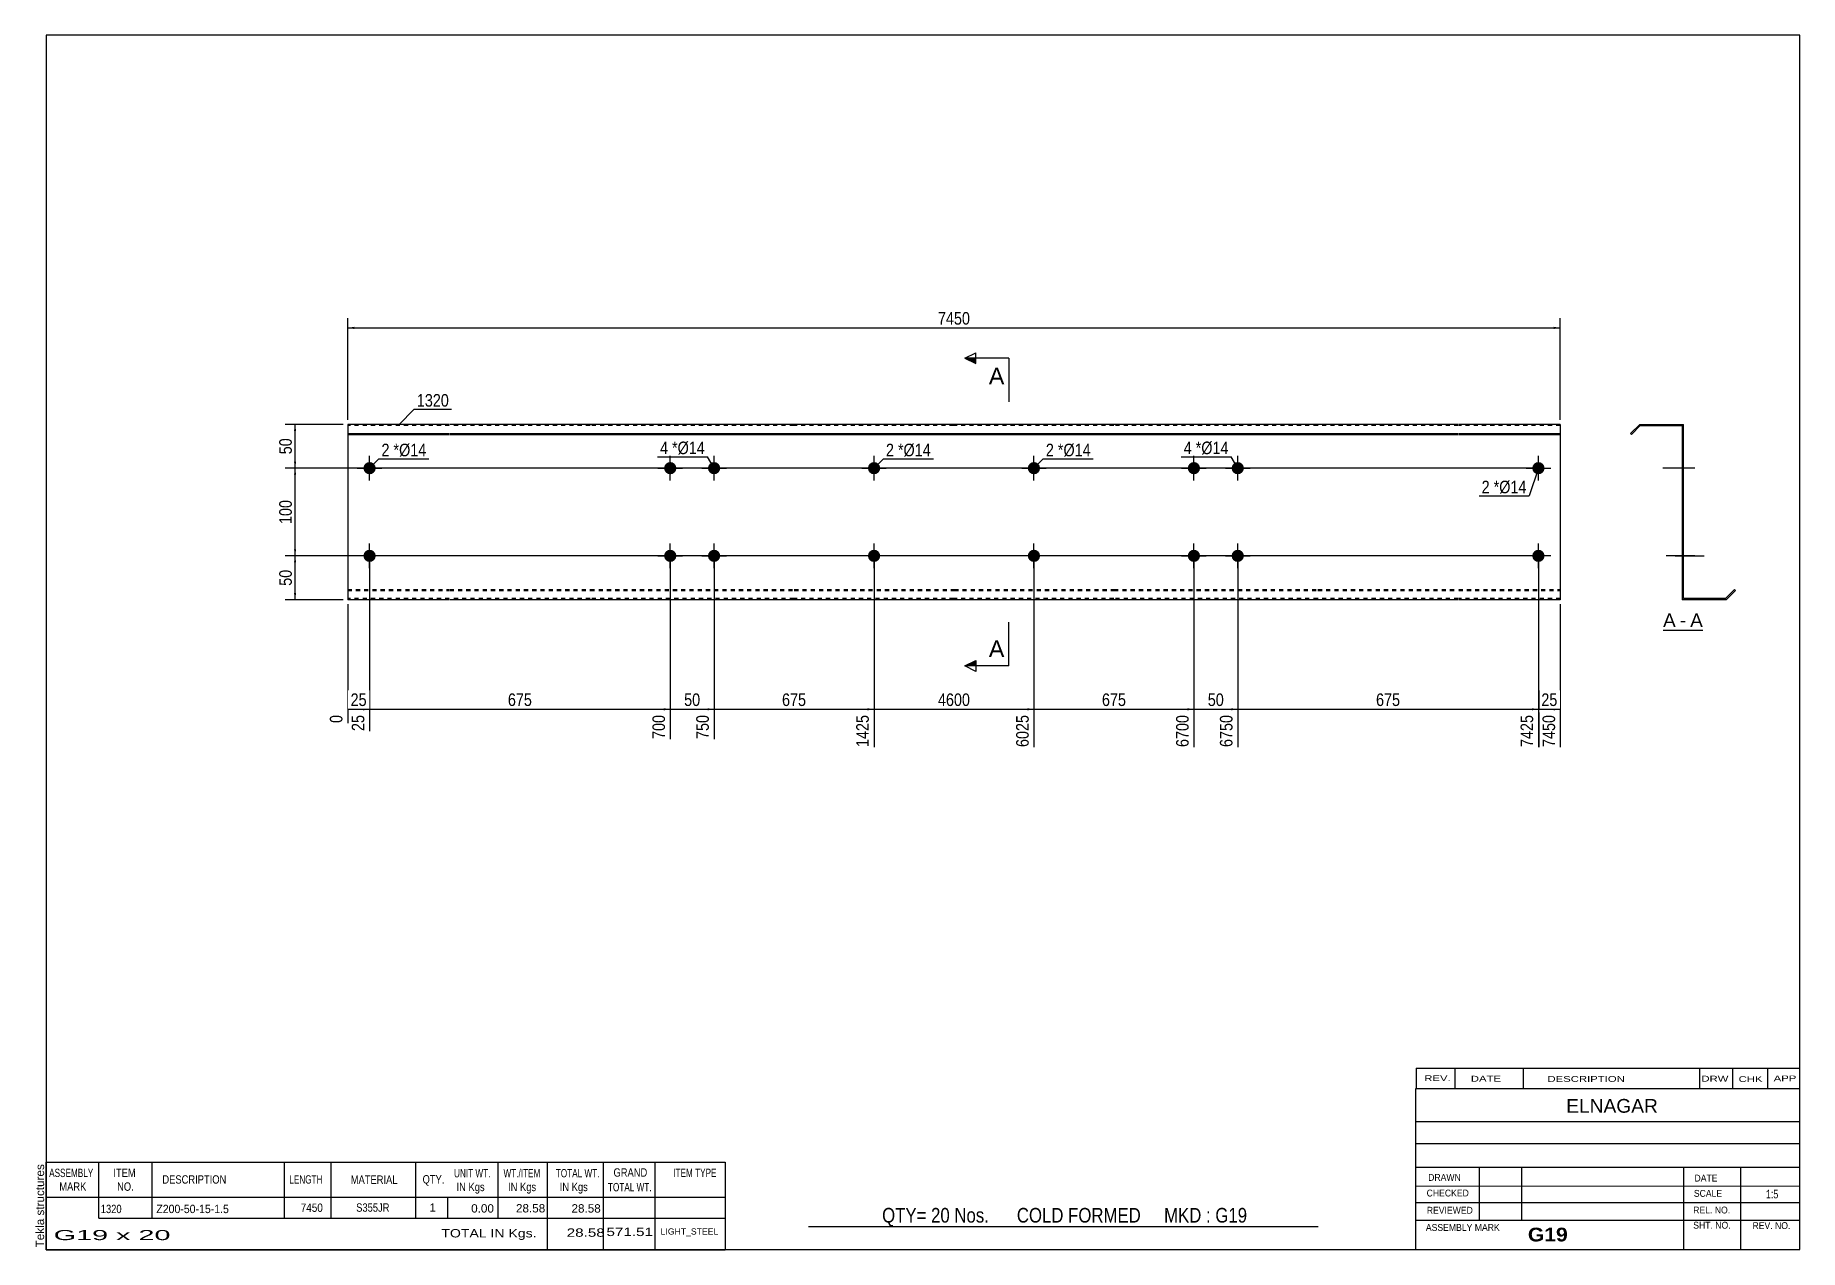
# Model space of a CAD drawing. Header units: millimetres. Extents: x -71 to 331, y -168 to 109.
import ezdxf

# ---------------------------------------------------------------- set-up
doc = ezdxf.new("R2010")
doc.units = ezdxf.units.MM
doc.linetypes.add('DXK_LINE_DOT1', pattern=[1.8814, 0.9407, -0.9407])
doc.styles.add('Arial', font='ARIAL.TTF', dxfattribs={"height": 0.2})
doc.styles.add('Arial Bold', font='ARIALBD.TTF', dxfattribs={"height": 0.2})
doc.styles.add('Arial Narrow', font='ARIALN.TTF', dxfattribs={"height": 0.2})

# ---------------------------------------------------------------- blocks, each defined once
blk = doc.blocks.new('Unknown-629089295-1700')
at = {"color": 5, "linetype": 'Continuous'}
for p, q in [((331.25, 108.75), (-68.75, 108.75)), ((-68.75, 108.75), (-68.75, -168.25)), ((331.25, -168.25), (331.25, 108.75)), ((-68.75, -168.25), (331.25, -168.25))]:
    blk.add_line(p, q, dxfattribs=at)
at = {"color": 174, "linetype": 'Continuous', "style": 'Arial'}
blk.add_text('Tekla structures', height=1.9102, rotation=90, dxfattribs=at).set_placement((-69.25, -167.75))
blk = doc.blocks.new('Unknown-629089295-12 - 1233')
at = {"color": 7, "linetype": 'Continuous'}
blk.add_line((300.1, -26.95), (309.13, -26.95), dxfattribs=at)
at = {"color": 0, "linetype": 'Continuous'}
blk.add_wipeout([(302.94, -26.2), (302.94, -23), (300.1, -23), (300.1, -26.2)], dxfattribs=at)
blk.add_wipeout([(305.32, -26.2), (305.32, -23), (303.9, -23), (303.9, -26.2)], dxfattribs=at)
at = {"color": 96, "linetype": 'Continuous', "style": 'Arial'}
blk.add_text('A', height=3.06, dxfattribs=at).set_placement((300.1, -26.2))
at = {"color": 0, "linetype": 'Continuous'}
blk.add_wipeout([(309.13, -26.2), (309.13, -23), (306.28, -23), (306.28, -26.2)], dxfattribs=at)
at = {"color": 96, "linetype": 'Continuous', "style": 'Arial'}
for s, p in [('A', (306.28, -26.2)), ('-', (303.9, -26.2))]:
    blk.add_text(s, height=3.06, dxfattribs=at).set_placement(p)
blk = doc.blocks.new('Bolt-629089295-1223 - 1203')
at = {"linetype": 'Continuous'}
blk.add_hatch(color=3, dxfattribs=at).paths.add_polyline_path([(155.16, -10, -1), (157.96, -10, -1)])
at = {"color": 3, "linetype": 'Continuous'}
for p, q in [((156.56, -12.8), (156.56, -7.2)), ((159.36, -10), (153.76, -10))]:
    blk.add_line(p, q, dxfattribs=at)
blk = doc.blocks.new('Part-629089295-1218 - 1203')
at = {"color": 2, "linetype": 'Continuous'}
for p, q in [((0, 20), (0, -20)), ((23.19, 20), (0, 20)), ((0, 17.88), (23.19, 17.88)), ((0, 17.67), (23.19, 17.67)), ((55.29, 20), (23.29, 20)), ((23.29, 17.88), (55.29, 17.88)), ((23.29, 17.67), (55.29, 17.67)), ((101.78, 20), (55.39, 20)), ((55.39, 17.88), (101.78, 17.88)), ((55.39, 17.67), (101.78, 17.67)), ((138.27, 20), (101.88, 20)), ((101.88, 17.88), (138.27, 17.88)), ((101.88, 17.67), (138.27, 17.67)), ((174.76, 20), (138.37, 20)), ((138.37, 17.88), (174.76, 17.88)), ((138.37, 17.67), (174.76, 17.67)), ((221.25, 20), (174.86, 20)), ((174.86, 17.88), (221.25, 17.88)), ((174.86, 17.67), (221.25, 17.67)), ((253.35, 20), (221.35, 20)), ((221.35, 17.88), (253.35, 17.88)), ((221.35, 17.67), (253.35, 17.67)), ((276.64, 20), (253.45, 20)), ((253.45, 17.88), (276.64, 17.88)), ((253.45, 17.67), (276.64, 17.67)), ((276.64, 20), (276.64, -20)), ((23.19, -20), (0, -20)), ((55.29, -20), (23.29, -20)), ((101.78, -20), (55.39, -20)), ((138.27, -20), (101.88, -20)), ((174.76, -20), (138.37, -20)), ((221.25, -20), (174.86, -20)), ((253.35, -20), (221.35, -20)), ((276.64, -20), (253.45, -20))]:
    blk.add_line(p, q, dxfattribs=at)
at = {"color": 7, "linetype": 'DXK_LINE_DOT1'}
for p, q in [((23.19, 19.7), (0, 19.7)), ((55.29, 19.7), (23.29, 19.7)), ((101.78, 19.7), (55.39, 19.7)), ((138.27, 19.7), (101.88, 19.7)), ((174.76, 19.7), (138.37, 19.7)), ((221.25, 19.7), (174.86, 19.7)), ((253.35, 19.7), (221.35, 19.7)), ((276.64, 19.7), (253.45, 19.7)), ((0, -17.67), (23.19, -17.67)), ((0, -17.88), (23.19, -17.88)), ((23.19, -19.7), (0, -19.7)), ((23.29, -17.67), (55.29, -17.67)), ((23.29, -17.88), (55.29, -17.88)), ((55.29, -19.7), (23.29, -19.7)), ((55.39, -17.67), (101.78, -17.67)), ((55.39, -17.88), (101.78, -17.88)), ((101.78, -19.7), (55.39, -19.7)), ((101.88, -17.67), (138.27, -17.67)), ((101.88, -17.88), (138.27, -17.88)), ((138.27, -19.7), (101.88, -19.7)), ((138.37, -17.67), (174.76, -17.67)), ((138.37, -17.88), (174.76, -17.88)), ((174.76, -19.7), (138.37, -19.7)), ((174.86, -17.67), (221.25, -17.67)), ((174.86, -17.88), (221.25, -17.88)), ((221.25, -19.7), (174.86, -19.7)), ((221.35, -17.67), (253.35, -17.67)), ((221.35, -17.88), (253.35, -17.88)), ((253.35, -19.7), (221.35, -19.7)), ((253.45, -17.67), (276.64, -17.67)), ((253.45, -17.88), (276.64, -17.88)), ((276.64, -19.7), (253.45, -19.7))]:
    blk.add_line(p, q, dxfattribs=at)
blk = doc.blocks.new('Bolt-629089295-1219 - 1203')
at = {"linetype": 'Continuous'}
for points in [[(191.65, 10, -1), (194.45, 10, -1)], [(201.65, 10, -1), (204.45, 10, -1)], [(191.65, -10, -1), (194.45, -10, -1)], [(201.65, -10, -1), (204.45, -10, -1)]]:
    blk.add_hatch(color=3, dxfattribs=at).paths.add_polyline_path(points)
at = {"color": 3, "linetype": 'Continuous'}
for p, q in [((193.05, 7.2), (193.05, 12.8)), ((203.05, 7.2), (203.05, 12.8)), ((190.25, 10), (195.85, 10)), ((200.25, 10), (205.85, 10)), ((193.05, -12.8), (193.05, -7.2)), ((203.05, -12.8), (203.05, -7.2)), ((190.25, -10), (195.85, -10)), ((200.25, -10), (205.85, -10))]:
    blk.add_line(p, q, dxfattribs=at)
blk = doc.blocks.new('Bolt-629089295-1220 - 1203')
at = {"linetype": 'Continuous'}
blk.add_hatch(color=3, dxfattribs=at).paths.add_polyline_path([(155.16, 10, -1), (157.96, 10, -1)])
at = {"color": 3, "linetype": 'Continuous'}
for p, q in [((156.56, 7.2), (156.56, 12.8)), ((153.76, 10), (159.36, 10))]:
    blk.add_line(p, q, dxfattribs=at)
blk = doc.blocks.new('Bolt-629089295-1221 - 1203')
at = {"linetype": 'Continuous'}
blk.add_hatch(color=3, dxfattribs=at).paths.add_polyline_path([(270.24, 10, -1), (273.04, 10, -1)])
at = {"color": 3, "linetype": 'Continuous'}
for p, q in [((271.64, 7.2), (271.64, 12.8)), ((268.84, 10), (274.44, 10))]:
    blk.add_line(p, q, dxfattribs=at)
blk = doc.blocks.new('Bolt-629089295-1222 - 1203')
at = {"linetype": 'Continuous'}
blk.add_hatch(color=3, dxfattribs=at).paths.add_polyline_path([(270.24, -10, -1), (273.04, -10, -1)])
at = {"color": 3, "linetype": 'Continuous'}
for p, q in [((271.64, -12.8), (271.64, -7.2)), ((274.44, -10), (268.84, -10))]:
    blk.add_line(p, q, dxfattribs=at)
blk = doc.blocks.new('Bolt-629089295-1224 - 1203')
at = {"linetype": 'Continuous'}
for points in [[(72.19, 10, -1), (74.99, 10, -1)], [(82.19, 10, -1), (84.99, 10, -1)], [(72.19, -10, -1), (74.99, -10, -1)], [(82.19, -10, -1), (84.99, -10, -1)]]:
    blk.add_hatch(color=3, dxfattribs=at).paths.add_polyline_path(points)
at = {"color": 3, "linetype": 'Continuous'}
for p, q in [((73.59, 7.2), (73.59, 12.8)), ((83.59, 7.2), (83.59, 12.8)), ((70.79, 10), (76.39, 10)), ((80.79, 10), (86.39, 10)), ((73.59, -12.8), (73.59, -7.2)), ((83.59, -12.8), (83.59, -7.2)), ((70.79, -10), (76.39, -10)), ((80.79, -10), (86.39, -10))]:
    blk.add_line(p, q, dxfattribs=at)
blk = doc.blocks.new('Bolt-629089295-1225 - 1203')
at = {"linetype": 'Continuous'}
blk.add_hatch(color=3, dxfattribs=at).paths.add_polyline_path([(3.6, 10, -1), (6.4, 10, -1)])
at = {"color": 3, "linetype": 'Continuous'}
for p, q in [((5, 7.2), (5, 12.8)), ((2.2, 10), (7.8, 10))]:
    blk.add_line(p, q, dxfattribs=at)
blk = doc.blocks.new('Bolt-629089295-1226 - 1203')
at = {"linetype": 'Continuous'}
blk.add_hatch(color=3, dxfattribs=at).paths.add_polyline_path([(118.68, 10, -1), (121.48, 10, -1)])
at = {"color": 3, "linetype": 'Continuous'}
for p, q in [((120.08, 7.2), (120.08, 12.8)), ((117.28, 10), (122.88, 10))]:
    blk.add_line(p, q, dxfattribs=at)
blk = doc.blocks.new('Bolt-629089295-1227 - 1203')
at = {"linetype": 'Continuous'}
blk.add_hatch(color=3, dxfattribs=at).paths.add_polyline_path([(118.68, -10, -1), (121.48, -10, -1)])
at = {"color": 3, "linetype": 'Continuous'}
for p, q in [((120.08, -12.8), (120.08, -7.2)), ((122.88, -10), (117.28, -10))]:
    blk.add_line(p, q, dxfattribs=at)
blk = doc.blocks.new('Bolt-629089295-1228 - 1203')
at = {"linetype": 'Continuous'}
blk.add_hatch(color=3, dxfattribs=at).paths.add_polyline_path([(3.6, -10, -1), (6.4, -10, -1)])
at = {"color": 3, "linetype": 'Continuous'}
for p, q in [((5, -12.8), (5, -7.2)), ((7.8, -10), (2.2, -10))]:
    blk.add_line(p, q, dxfattribs=at)
blk = doc.blocks.new('Bolt-629089295-1240 - 1233')
at = {"linetype": 'Continuous'}
blk.add_hatch(color=3, dxfattribs=at).paths.add_polyline_path([(304.46, -8.6), (304.46, -11.4), (304.76, -11.4), (304.76, -8.6)])
at = {"color": 3, "linetype": 'Continuous'}
for p, q in [((302.86, -10), (309.46, -10)), ((304.46, -8.6), (304.76, -8.6)), ((304.46, -11.4), (304.76, -11.4))]:
    blk.add_line(p, q, dxfattribs=at)
blk = doc.blocks.new('Part-629089295-1235 - 1233')
at = {"color": 2, "linetype": 'Continuous'}
for p, q in [((294.76, 20), (292.64, 17.88)), ((292.64, 17.88), (292.85, 17.67)), ((294.88, 19.7), (292.85, 17.67)), ((294.76, 20), (304.76, 20)), ((294.88, 19.7), (304.46, 19.7)), ((304.46, 19.7), (304.46, -20)), ((304.76, -19.7), (304.76, 20)), ((314.46, -20), (304.46, -20)), ((314.34, -19.7), (304.76, -19.7)), ((314.34, -19.7), (316.37, -17.67)), ((314.46, -20), (316.58, -17.88)), ((316.58, -17.88), (316.37, -17.67))]:
    blk.add_line(p, q, dxfattribs=at)
blk = doc.blocks.new('Bolt-629089295-1236 - 1233')
at = {"linetype": 'Continuous'}
for points in [[(304.46, 11.4), (304.46, 8.6), (304.76, 8.6), (304.76, 11.4)], [(304.46, 11.4), (304.46, 8.6), (304.76, 8.6), (304.76, 11.4)], [(304.46, -8.6), (304.46, -11.4), (304.76, -11.4), (304.76, -8.6)], [(304.46, -8.6), (304.46, -11.4), (304.76, -11.4), (304.76, -8.6)]]:
    blk.add_hatch(color=3, dxfattribs=at).paths.add_polyline_path(points)
at = {"color": 3, "linetype": 'Continuous'}
for p, q in [((307.36, 10), (300.76, 10)), ((307.36, 10), (300.76, 10)), ((304.76, 11.4), (304.46, 11.4)), ((304.76, 11.4), (304.46, 11.4)), ((304.76, 8.6), (304.46, 8.6)), ((304.76, 8.6), (304.46, 8.6)), ((307.36, -10), (300.76, -10)), ((307.36, -10), (300.76, -10)), ((304.76, -8.6), (304.46, -8.6)), ((304.76, -8.6), (304.46, -8.6)), ((304.76, -11.4), (304.46, -11.4)), ((304.76, -11.4), (304.46, -11.4))]:
    blk.add_line(p, q, dxfattribs=at)
blk = doc.blocks.new('Bolt-629089295-1237 - 1233')
at = {"linetype": 'Continuous'}
blk.add_hatch(color=3, dxfattribs=at).paths.add_polyline_path([(304.46, 11.4), (304.46, 8.6), (304.76, 8.6), (304.76, 11.4)])
at = {"color": 3, "linetype": 'Continuous'}
for p, q in [((306.66, 10), (300.06, 10)), ((304.76, 11.4), (304.46, 11.4)), ((304.76, 8.6), (304.46, 8.6))]:
    blk.add_line(p, q, dxfattribs=at)
blk = doc.blocks.new('Bolt-629089295-1238 - 1233')
at = {"linetype": 'Continuous'}
blk.add_hatch(color=3, dxfattribs=at).paths.add_polyline_path([(304.46, 11.4), (304.46, 8.6), (304.76, 8.6), (304.76, 11.4)])
at = {"color": 3, "linetype": 'Continuous'}
for p, q in [((306.66, 10), (300.06, 10)), ((304.76, 11.4), (304.46, 11.4)), ((304.76, 8.6), (304.46, 8.6))]:
    blk.add_line(p, q, dxfattribs=at)
blk = doc.blocks.new('Bolt-629089295-1239 - 1233')
at = {"linetype": 'Continuous'}
blk.add_hatch(color=3, dxfattribs=at).paths.add_polyline_path([(304.46, -8.6), (304.46, -11.4), (304.76, -11.4), (304.76, -8.6)])
at = {"color": 3, "linetype": 'Continuous'}
for p, q in [((302.86, -10), (309.46, -10)), ((304.46, -8.6), (304.76, -8.6)), ((304.46, -11.4), (304.76, -11.4))]:
    blk.add_line(p, q, dxfattribs=at)
blk = doc.blocks.new('Bolt-629089295-1241 - 1233')
at = {"linetype": 'Continuous'}
for points in [[(304.46, 11.4), (304.46, 8.6), (304.76, 8.6), (304.76, 11.4)], [(304.46, 11.4), (304.46, 8.6), (304.76, 8.6), (304.76, 11.4)], [(304.46, -8.6), (304.46, -11.4), (304.76, -11.4), (304.76, -8.6)], [(304.46, -8.6), (304.46, -11.4), (304.76, -11.4), (304.76, -8.6)]]:
    blk.add_hatch(color=3, dxfattribs=at).paths.add_polyline_path(points)
at = {"color": 3, "linetype": 'Continuous'}
for p, q in [((307.36, 10), (300.76, 10)), ((307.36, 10), (300.76, 10)), ((304.76, 11.4), (304.46, 11.4)), ((304.76, 11.4), (304.46, 11.4)), ((304.76, 8.6), (304.46, 8.6)), ((304.76, 8.6), (304.46, 8.6)), ((307.36, -10), (300.76, -10)), ((307.36, -10), (300.76, -10)), ((304.76, -8.6), (304.46, -8.6)), ((304.76, -8.6), (304.46, -8.6)), ((304.76, -11.4), (304.46, -11.4)), ((304.76, -11.4), (304.46, -11.4))]:
    blk.add_line(p, q, dxfattribs=at)
blk = doc.blocks.new('Bolt-629089295-1242 - 1233')
at = {"linetype": 'Continuous'}
blk.add_hatch(color=3, dxfattribs=at).paths.add_polyline_path([(304.46, 11.4), (304.46, 8.6), (304.76, 8.6), (304.76, 11.4)])
at = {"color": 3, "linetype": 'Continuous'}
for p, q in [((306.66, 10), (300.06, 10)), ((304.76, 11.4), (304.46, 11.4)), ((304.76, 8.6), (304.46, 8.6))]:
    blk.add_line(p, q, dxfattribs=at)
blk = doc.blocks.new('Bolt-629089295-1243 - 1233')
at = {"linetype": 'Continuous'}
blk.add_hatch(color=3, dxfattribs=at).paths.add_polyline_path([(304.46, 11.4), (304.46, 8.6), (304.76, 8.6), (304.76, 11.4)])
at = {"color": 3, "linetype": 'Continuous'}
for p, q in [((306.66, 10), (300.06, 10)), ((304.76, 11.4), (304.46, 11.4)), ((304.76, 8.6), (304.46, 8.6))]:
    blk.add_line(p, q, dxfattribs=at)
blk = doc.blocks.new('Bolt-629089295-1244 - 1233')
at = {"linetype": 'Continuous'}
blk.add_hatch(color=3, dxfattribs=at).paths.add_polyline_path([(304.46, -8.6), (304.46, -11.4), (304.76, -11.4), (304.76, -8.6)])
at = {"color": 3, "linetype": 'Continuous'}
for p, q in [((302.86, -10), (309.46, -10)), ((304.46, -8.6), (304.76, -8.6)), ((304.46, -11.4), (304.76, -11.4))]:
    blk.add_line(p, q, dxfattribs=at)
blk = doc.blocks.new('Bolt-629089295-1245 - 1233')
at = {"linetype": 'Continuous'}
blk.add_hatch(color=3, dxfattribs=at).paths.add_polyline_path([(304.46, -8.6), (304.46, -11.4), (304.76, -11.4), (304.76, -8.6)])
at = {"color": 3, "linetype": 'Continuous'}
for p, q in [((302.86, -10), (309.46, -10)), ((304.46, -8.6), (304.76, -8.6)), ((304.46, -11.4), (304.76, -11.4))]:
    blk.add_line(p, q, dxfattribs=at)
blk = doc.blocks.new('StraightDimension-629089295-1303 - 1203')
at = {"linetype": 'Continuous'}
for points in [[(-12.25, 8.5), (-12, 10), (-11.75, 8.5)], [(-11.75, -8.5), (-12, -10), (-12.25, -8.5)]]:
    blk.add_hatch(color=7, dxfattribs=at).paths.add_polyline_path(points)
at = {"color": 7, "linetype": 'Continuous'}
for p, q in [((270.64, 10), (-14.25, 10)), ((-12, -10), (-12, 10)), ((270.64, -10), (-14.25, -10))]:
    blk.add_line(p, q, dxfattribs=at)
at = {"color": 0}
blk.add_wipeout([(-12.15, 3.34), (-16.35, 3.34), (-16.35, -3.34), (-12.15, -3.34)], dxfattribs=at)
at = {"color": 3, "style": 'Arial Narrow'}
blk.add_text('100', height=2.863, rotation=90.0002, dxfattribs=at).set_placement((-12.75, -2.74))
blk = doc.blocks.new('StraightDimension-629089295-1304 - 1203')
at = {"linetype": 'Continuous'}
for points in [[(-12.25, -11.5), (-12, -10), (-11.75, -11.5)], [(-11.75, -18.5), (-12, -20), (-12.25, -18.5)]]:
    blk.add_hatch(color=7, dxfattribs=at).paths.add_polyline_path(points)
at = {"color": 7, "linetype": 'Continuous'}
for p, q in [((270.64, -10), (-14.25, -10)), ((-12, -20), (-12, -10)), ((-1, -20), (-14.25, -20))]:
    blk.add_line(p, q, dxfattribs=at)
at = {"color": 0}
blk.add_wipeout([(-12.15, -12.57), (-16.35, -12.57), (-16.35, -17.43), (-12.15, -17.43)], dxfattribs=at)
at = {"color": 3, "style": 'Arial Narrow'}
blk.add_text('50', height=2.863, rotation=90.0002, dxfattribs=at).set_placement((-12.75, -16.83))
blk = doc.blocks.new('StraightDimension-629089295-1302 - 1203')
at = {"linetype": 'Continuous'}
for points in [[(-12.25, 18.5), (-12, 20), (-11.75, 18.5)], [(-11.75, 11.5), (-12, 10), (-12.25, 11.5)]]:
    blk.add_hatch(color=7, dxfattribs=at).paths.add_polyline_path(points)
at = {"color": 7, "linetype": 'Continuous'}
for p, q in [((-1, 20), (-14.25, 20)), ((-12, 10), (-12, 20)), ((270.64, 10), (-14.25, 10))]:
    blk.add_line(p, q, dxfattribs=at)
at = {"color": 0}
blk.add_wipeout([(-12.15, 17.43), (-16.35, 17.43), (-16.35, 12.57), (-12.15, 12.57)], dxfattribs=at)
at = {"color": 3, "style": 'Arial Narrow'}
blk.add_text('50', height=2.863, rotation=90.0002, dxfattribs=at).set_placement((-12.75, 13.17))
blk = doc.blocks.new('StraightDimension-629089295-1257 - 1203')
at = {"linetype": 'Continuous'}
blk.add_hatch(color=7, dxfattribs=at).paths.add_polyline_path([(275.14, -44.75), (276.64, -45), (275.14, -45.25)])
at = {"color": 7, "linetype": 'Continuous'}
for p, q in [((271.64, -11), (271.64, -53.61)), ((276.64, -21), (276.64, -53.61)), ((271.64, -45), (276.64, -45))]:
    blk.add_line(p, q, dxfattribs=at)
at = {"color": 0}
blk.add_wipeout([(276.57, -44.85), (276.57, -40.65), (271.71, -40.65), (271.71, -44.85)], dxfattribs=at)
at = {"color": 0, "linetype": 'Continuous'}
blk.add_wipeout([(276.04, -45.7), (271.84, -45.7), (271.84, -54.21), (276.04, -54.21)], dxfattribs=at)
at = {"color": 3, "style": 'Arial Narrow'}
blk.add_text('25', height=2.863, dxfattribs=at).set_placement((272.31, -44.25))
at = {"color": 3, "linetype": 'Continuous', "style": 'Arial Narrow'}
blk.add_text('7450', height=2.863, rotation=90.0002, dxfattribs=at).set_placement((275.44, -53.61))
blk = doc.blocks.new('StraightDimension-629089295-1258 - 1203')
at = {"linetype": 'Continuous'}
blk.add_hatch(color=7, dxfattribs=at).paths.add_polyline_path([(270.14, -44.75), (271.64, -45), (270.14, -45.25)])
at = {"color": 7, "linetype": 'Continuous'}
for p, q in [((203.05, -11), (203.05, -53.61)), ((271.64, -11), (271.64, -53.61)), ((203.05, -45), (271.64, -45))]:
    blk.add_line(p, q, dxfattribs=at)
at = {"color": 0}
blk.add_wipeout([(240.69, -44.85), (240.69, -40.65), (234, -40.65), (234, -44.85)], dxfattribs=at)
at = {"color": 0, "linetype": 'Continuous'}
blk.add_wipeout([(271.04, -45.7), (266.84, -45.7), (266.84, -54.21), (271.04, -54.21)], dxfattribs=at)
at = {"color": 3, "style": 'Arial Narrow'}
blk.add_text('675', height=2.863, dxfattribs=at).set_placement((234.6, -44.25))
at = {"color": 3, "linetype": 'Continuous', "style": 'Arial Narrow'}
blk.add_text('7425', height=2.863, rotation=90.0002, dxfattribs=at).set_placement((270.44, -53.61))
blk = doc.blocks.new('StraightDimension-629089295-1259 - 1203')
at = {"linetype": 'Continuous'}
blk.add_hatch(color=7, dxfattribs=at).paths.add_polyline_path([(201.55, -44.75), (203.05, -45), (201.55, -45.25)])
at = {"color": 7, "linetype": 'Continuous'}
for p, q in [((193.05, -11), (193.05, -53.61)), ((203.05, -11), (203.05, -53.61)), ((193.05, -45), (203.05, -45))]:
    blk.add_line(p, q, dxfattribs=at)
at = {"color": 0}
blk.add_wipeout([(200.48, -44.85), (200.48, -40.65), (195.62, -40.65), (195.62, -44.85)], dxfattribs=at)
at = {"color": 0, "linetype": 'Continuous'}
blk.add_wipeout([(202.45, -45.7), (198.25, -45.7), (198.25, -54.21), (202.45, -54.21)], dxfattribs=at)
at = {"color": 3, "style": 'Arial Narrow'}
blk.add_text('50', height=2.863, dxfattribs=at).set_placement((196.22, -44.25))
at = {"color": 3, "linetype": 'Continuous', "style": 'Arial Narrow'}
blk.add_text('6750', height=2.863, rotation=90.0002, dxfattribs=at).set_placement((201.85, -53.61))
blk = doc.blocks.new('StraightDimension-629089295-1260 - 1203')
at = {"linetype": 'Continuous'}
blk.add_hatch(color=7, dxfattribs=at).paths.add_polyline_path([(191.55, -44.75), (193.05, -45), (191.55, -45.25)])
at = {"color": 7, "linetype": 'Continuous'}
for p, q in [((156.56, -11), (156.56, -53.61)), ((193.05, -11), (193.05, -53.61)), ((156.56, -45), (193.05, -45))]:
    blk.add_line(p, q, dxfattribs=at)
at = {"color": 0}
blk.add_wipeout([(178.15, -44.85), (178.15, -40.65), (171.47, -40.65), (171.47, -44.85)], dxfattribs=at)
at = {"color": 0, "linetype": 'Continuous'}
blk.add_wipeout([(192.45, -45.7), (188.25, -45.7), (188.25, -54.21), (192.45, -54.21)], dxfattribs=at)
at = {"color": 3, "style": 'Arial Narrow'}
blk.add_text('675', height=2.863, dxfattribs=at).set_placement((172.07, -44.25))
at = {"color": 3, "linetype": 'Continuous', "style": 'Arial Narrow'}
blk.add_text('6700', height=2.863, rotation=90.0002, dxfattribs=at).set_placement((191.85, -53.61))
blk = doc.blocks.new('StraightDimension-629089295-1261 - 1203')
at = {"linetype": 'Continuous'}
blk.add_hatch(color=7, dxfattribs=at).paths.add_polyline_path([(155.06, -44.75), (156.56, -45), (155.06, -45.25)])
at = {"color": 7, "linetype": 'Continuous'}
for p, q in [((120.08, -11), (120.08, -53.61)), ((156.56, -11), (156.56, -53.61)), ((120.08, -45), (156.56, -45))]:
    blk.add_line(p, q, dxfattribs=at)
at = {"color": 0}
blk.add_wipeout([(142.58, -44.85), (142.58, -40.65), (134.06, -40.65), (134.06, -44.85)], dxfattribs=at)
at = {"color": 0, "linetype": 'Continuous'}
blk.add_wipeout([(155.96, -45.7), (151.76, -45.7), (151.76, -54.21), (155.96, -54.21)], dxfattribs=at)
at = {"color": 3, "style": 'Arial Narrow'}
blk.add_text('4600', height=2.863, dxfattribs=at).set_placement((134.66, -44.25))
at = {"color": 3, "linetype": 'Continuous', "style": 'Arial Narrow'}
blk.add_text('6025', height=2.863, rotation=90.0002, dxfattribs=at).set_placement((155.36, -53.61))
blk = doc.blocks.new('StraightDimension-629089295-1262 - 1203')
at = {"linetype": 'Continuous'}
blk.add_hatch(color=7, dxfattribs=at).paths.add_polyline_path([(118.58, -44.75), (120.08, -45), (118.58, -45.25)])
at = {"color": 7, "linetype": 'Continuous'}
for p, q in [((83.59, -11), (83.59, -51.78)), ((120.08, -11), (120.08, -53.61)), ((83.59, -45), (120.08, -45))]:
    blk.add_line(p, q, dxfattribs=at)
at = {"color": 0}
blk.add_wipeout([(105.17, -44.85), (105.17, -40.65), (98.49, -40.65), (98.49, -44.85)], dxfattribs=at)
at = {"color": 0, "linetype": 'Continuous'}
blk.add_wipeout([(119.48, -45.7), (115.28, -45.7), (115.28, -54.21), (119.48, -54.21)], dxfattribs=at)
at = {"color": 3, "style": 'Arial Narrow'}
blk.add_text('675', height=2.863, dxfattribs=at).set_placement((99.09, -44.25))
at = {"color": 3, "linetype": 'Continuous', "style": 'Arial Narrow'}
blk.add_text('1425', height=2.863, rotation=90.0002, dxfattribs=at).set_placement((118.88, -53.61))
blk = doc.blocks.new('StraightDimension-629089295-1263 - 1203')
at = {"linetype": 'Continuous'}
blk.add_hatch(color=7, dxfattribs=at).paths.add_polyline_path([(82.09, -44.75), (83.59, -45), (82.09, -45.25)])
at = {"color": 7, "linetype": 'Continuous'}
for p, q in [((73.59, -11), (73.59, -51.78)), ((83.59, -11), (83.59, -51.78)), ((73.59, -45), (83.59, -45))]:
    blk.add_line(p, q, dxfattribs=at)
at = {"color": 0}
blk.add_wipeout([(81.02, -44.85), (81.02, -40.65), (76.16, -40.65), (76.16, -44.85)], dxfattribs=at)
at = {"color": 0, "linetype": 'Continuous'}
blk.add_wipeout([(82.99, -45.7), (78.79, -45.7), (78.79, -52.38), (82.99, -52.38)], dxfattribs=at)
at = {"color": 3, "style": 'Arial Narrow'}
blk.add_text('50', height=2.863, dxfattribs=at).set_placement((76.76, -44.25))
at = {"color": 3, "linetype": 'Continuous', "style": 'Arial Narrow'}
blk.add_text('750', height=2.863, rotation=90.0002, dxfattribs=at).set_placement((82.39, -51.78))
blk = doc.blocks.new('StraightDimension-629089295-1264 - 1203')
at = {"linetype": 'Continuous'}
blk.add_hatch(color=7, dxfattribs=at).paths.add_polyline_path([(72.09, -44.75), (73.59, -45), (72.09, -45.25)])
at = {"color": 7, "linetype": 'Continuous'}
for p, q in [((5, -11), (5, -49.96)), ((73.59, -11), (73.59, -51.78)), ((5, -45), (73.59, -45))]:
    blk.add_line(p, q, dxfattribs=at)
at = {"color": 0}
blk.add_wipeout([(42.64, -44.85), (42.64, -40.65), (35.95, -40.65), (35.95, -44.85)], dxfattribs=at)
at = {"color": 0, "linetype": 'Continuous'}
blk.add_wipeout([(72.99, -45.7), (68.79, -45.7), (68.79, -52.38), (72.99, -52.38)], dxfattribs=at)
at = {"color": 3, "style": 'Arial Narrow'}
blk.add_text('675', height=2.863, dxfattribs=at).set_placement((36.55, -44.25))
at = {"color": 3, "linetype": 'Continuous', "style": 'Arial Narrow'}
blk.add_text('700', height=2.863, rotation=90.0002, dxfattribs=at).set_placement((72.39, -51.78))
blk = doc.blocks.new('StraightDimension-629089295-1265 - 1203')
at = {"linetype": 'Continuous'}
blk.add_hatch(color=7, dxfattribs=at).paths.add_polyline_path([(3.5, -44.75), (5, -45), (3.5, -45.25)])
at = {"color": 7, "linetype": 'Continuous'}
for p, q in [((5, -11), (5, -49.96)), ((0, -21), (0, -48.13)), ((0, -45), (5, -45))]:
    blk.add_line(p, q, dxfattribs=at)
at = {"color": 0}
blk.add_wipeout([(4.93, -44.85), (4.93, -40.65), (0.07, -40.65), (0.07, -44.85)], dxfattribs=at)
at = {"color": 0, "linetype": 'Continuous'}
blk.add_wipeout([(4.4, -45.7), (0.2, -45.7), (0.2, -50.56), (4.4, -50.56)], dxfattribs=at)
blk.add_wipeout([(-0.6, -45.7), (-4.8, -45.7), (-4.8, -48.73), (-0.6, -48.73)], dxfattribs=at)
at = {"color": 3, "style": 'Arial Narrow'}
blk.add_text('25', height=2.863, dxfattribs=at).set_placement((0.67, -44.25))
at = {"color": 3, "linetype": 'Continuous', "style": 'Arial Narrow'}
for s, height, p in [('0', 2.86, (-1.2, -48.13)), ('25', 2.863, (3.8, -49.96))]:
    blk.add_text(s, height=height, rotation=90.0002, dxfattribs=at).set_placement(p)
blk = doc.blocks.new('StraightDimension-629089295-1334 - 1203')
at = {"linetype": 'Continuous'}
for points in [[(1.5, 41.75), (0, 42), (1.5, 42.25)], [(275.14, 42.25), (276.64, 42), (275.14, 41.75)]]:
    blk.add_hatch(color=7, dxfattribs=at).paths.add_polyline_path(points)
at = {"color": 7, "linetype": 'Continuous'}
for p, q in [((0, 21), (0, 44.25)), ((0, 42), (276.64, 42)), ((276.64, 21), (276.64, 44.25))]:
    blk.add_line(p, q, dxfattribs=at)
at = {"color": 0}
blk.add_wipeout([(142.58, 42.15), (142.58, 46.35), (134.06, 46.35), (134.06, 42.15)], dxfattribs=at)
at = {"color": 3, "style": 'Arial Narrow'}
blk.add_text('7450', height=2.863, dxfattribs=at).set_placement((134.66, 42.75))
blk = doc.blocks.new('CBS_REVISION-629089295-1732')
at = {"color": 7, "linetype": 'Continuous'}
for p, q in [((243.74, -126.87), (331.24, -126.87)), ((243.74, -126.87), (243.74, -131.5)), ((252.54, -126.87), (252.54, -131.5)), ((268.13, -126.87), (268.13, -131.44)), ((308.39, -126.87), (308.39, -131.5)), ((315.93, -126.87), (315.93, -131.5)), ((323.88, -126.87), (323.88, -131.5)), ((243.74, -131.5), (331.24, -131.5))]:
    blk.add_line(p, q, dxfattribs=at)
at = {"color": 7, "style": 'Arial Narrow', "width": 1.7}
for s, height, p in [('REV.', 1.326, (245.6, -129.82)), ('DATE', 1.326, (256.23, -129.94)), ('DESCRIPTION', 1.3257, (273.71, -129.99)), ('DRW', 1.326, (308.82, -129.93)), ('CHK', 1.326, (317.31, -130.02)), ('APP', 1.326, (325.31, -129.87))]:
    blk.add_text(s, height=height, dxfattribs=at).set_placement(p)
blk = doc.blocks.new('CBS_BOM-629089295-1729')
at = {"color": 7, "linetype": 'Continuous'}
for p, q in [((-68.78, -156.28), (-68.78, -148.28)), ((-68.78, -148.28), (86.14, -148.28)), ((-56.78, -156.28), (-56.78, -148.28)), ((-44.59, -156.28), (-44.59, -148.28)), ((-14.43, -156.28), (-14.43, -148.28)), ((-3.75, -156.28), (-3.75, -148.28)), ((15.57, -156.28), (15.57, -148.28)), ((34.37, -156.28), (34.37, -148.28)), ((45.58, -156.28), (45.58, -148.28)), ((58.37, -156.28), (58.37, -148.28)), ((70.12, -156.28), (70.12, -148.28)), ((86.14, -148.29), (86.14, -156.27)), ((-68.78, -156.28), (86.14, -156.28)), ((-68.78, -161.08), (-68.78, -156.28)), ((-56.78, -161.08), (-56.78, -156.28)), ((-44.59, -161.08), (-44.59, -156.28)), ((-14.43, -161.08), (-14.43, -156.28)), ((-3.75, -161.08), (-3.75, -156.28)), ((15.57, -161.08), (15.57, -156.28)), ((22.83, -161.08), (22.83, -156.28)), ((34.37, -161.08), (34.37, -156.28)), ((45.58, -161.08), (45.58, -156.28)), ((58.37, -161.08), (58.37, -156.28)), ((70.14, -161.08), (70.14, -156.28)), ((86.14, -156.28), (86.14, -161.08)), ((-68.78, -168.28), (-68.78, -161.1)), ((-56.78, -161.08), (86.14, -161.08)), ((45.58, -168.28), (45.58, -161.1)), ((58.37, -168.28), (58.37, -161.1)), ((70.18, -168.28), (70.18, -161.1)), ((86.14, -161.08), (86.14, -168.28)), ((-68.78, -168.28), (86.14, -168.28))]:
    blk.add_line(p, q, dxfattribs=at)
at = {"color": 3, "linetype": 'Continuous', "style": 'Arial'}
for s, height, width, p in [('ASSEMBLY', 1.91, 0.7, (-68.1, -151.71)), ('MARK', 1.91, 0.8, (-65.78, -154.84)), ('ITEM', 1.91, 0.8, (-53.45, -151.71)), ('NO.', 1.91, 0.8, (-52.6, -154.84)), ('DESCRIPTION', 1.9102, 0.8, (-42.27, -153.21)), ('LENGTH', 1.91, 0.7, (-13.32, -153.21)), ('MATERIAL', 1.91, 0.8, (0.7, -153.26)), ('QTY.', 1.91, 0.8, (17.09, -153.18)), ('UNIT WT.', 1.91, 0.7, (24.26, -151.78)), ('WT./ITEM', 1.91, 0.7, (35.55, -151.78)), ('TOTAL WT.', 1.91, 0.7, (47.49, -151.78)), ('GRAND', 1.91, 0.8, (60.64, -151.62)), ('ITEM TYPE', 1.91, 0.7, (74.28, -151.7)), ('IN Kgs', 1.91, 0.8, (24.84, -154.92)), ('IN Kgs', 1.91, 0.8, (36.59, -154.92)), ('IN Kgs', 1.91, 0.8, (48.38, -154.92)), ('TOTAL WT.', 1.91, 0.7, (59.38, -154.96))]:
    blk.add_text(s, height=height, dxfattribs=dict(at, width=width)).set_placement(p)
at = {"color": 7, "linetype": 'Continuous', "style": 'Arial'}
for s, height, width, p in [('1320', 1.91, 0.8, (-56.32, -159.93)), ('Z200-50-15-1.5', 1.9102, 0.9, (-43.65, -159.93)), ('7450', 1.91, 0.85, (-10.71, -159.65)), ('S355JR', 1.91, 0.8, (1.94, -159.62))]:
    blk.add_text(s, height=height, dxfattribs=dict(at, width=width)).set_placement(p)
for s, p in [('1', (18.66, -159.62)), ('0.00', (28.17, -159.81)), ('28.58', (38.39, -159.78)), ('28.58', (51.06, -159.81))]:
    blk.add_text(s, height=1.91, dxfattribs=at).set_placement(p)
at = {"color": 6, "linetype": 'Continuous', "style": 'Arial'}
for s, height, width, p in [('G19 x 20', 2.292, 2.05, (-67.06, -166.09)), ('TOTAL IN Kgs.', 1.9102, 1.2, (21.38, -165.48)), ('28.58', 1.91, 1.3, (49.97, -165.33)), ('571.51', 1.91, 1.3, (59.04, -165.17))]:
    blk.add_text(s, height=height, dxfattribs=dict(at, width=width)).set_placement(p)
blk.add_text('LIGHT_STEEL', height=1.4135, dxfattribs=at).set_placement((71.39, -164.83))
blk = doc.blocks.new('CBS_CALLOFF-629089295-1730')
at = {"color": 7, "linetype": 'Continuous'}
blk.add_line((105.13, -162.98), (221.36, -163), dxfattribs=at)
at = {"color": 3, "linetype": 'Continuous', "style": 'Arial Narrow'}
blk.add_text('QTY= 20 Nos.      COLD FORMED     MKD : G19', height=3.3405, dxfattribs=at).set_placement((121.92, -162.09))
blk = doc.blocks.new('CBS_NAME_BLOG-629089295-1731')
at = {"color": 7, "linetype": 'Continuous'}
for p, q in [((243.66, -131.5), (331.18, -131.5)), ((243.66, -168.21), (243.66, -131.5)), ((243.66, -139.04), (331.18, -139.04)), ((243.73, -144.09), (331.25, -144.09)), ((243.66, -149.46), (331.18, -149.46)), ((258.18, -161.57), (258.18, -149.47)), ((267.87, -161.54), (267.87, -149.47)), ((304.78, -168.21), (304.78, -149.48)), ((317.83, -168.21), (317.83, -149.47)), ((243.67, -153.76), (331.25, -153.74)), ((243.66, -157.51), (331.18, -157.51)), ((243.66, -161.55), (331.18, -161.55)), ((243.66, -168.25), (331.25, -168.25))]:
    blk.add_line(p, q, dxfattribs=at)
at = {"color": 3, "linetype": 'Continuous', "style": 'Arial'}
blk.add_text('ELNAGAR', height=3.133, dxfattribs=at).set_placement((277.98, -137.03))
at = {"color": 3, "linetype": 'Continuous'}
for s, height, style, width, p in [('DRAWN', 1.566, 'Arial', 0.9, (246.49, -152.57)), ('DATE', 1.566, 'Arial', 0.9, (307.25, -152.73)), ('CHECKED', 1.566, 'Arial', 0.9, (246.14, -156.14)), ('SCALE', 1.566, 'Arial', 0.9, (307.1, -156.21)), ('1:5', 1.957, 'Arial Narrow', 0.9, (323.55, -156.57)), ('REVIEWED', 1.566, 'Arial', 0.9, (246.18, -160.06)), ('REL. NO.', 1.566, 'Arial', 0.9, (306.96, -160.01)), ('ASSEMBLY MARK', 1.5663, 'Arial', 0.9, (245.96, -163.99)), ('G19', 3.131, 'Arial Bold', 1.1, (269.24, -166.39)), ('SHT. NO.', 1.566, 'Arial', 0.9, (306.96, -163.48)), ('REV. NO.', 1.566, 'Arial', 0.9, (320.48, -163.57))]:
    blk.add_text(s, height=height, dxfattribs=dict(at, style=style, width=width)).set_placement(p)
blk = doc.blocks.new('MarkSet-629089295-1353 - 1203')
at = {"color": 0}
blk.add_wipeout([(260.53, 4.28), (260.53, 7.28), (258.7, 7.28), (258.7, 4.28)], dxfattribs=at)
blk.add_wipeout([(260.53, 4.28), (260.53, 7.28), (258.7, 7.28), (258.7, 4.28)], dxfattribs=at)
blk.add_wipeout([(262.7, 4.28), (262.7, 7.28), (261.43, 7.28), (261.43, 4.28)], dxfattribs=at)
blk.add_wipeout([(262.7, 4.28), (262.7, 7.28), (261.43, 7.28), (261.43, 4.28)], dxfattribs=at)
at = {"color": 3, "style": 'Arial Narrow'}
blk.add_text('2', height=2.86, dxfattribs=at).set_placement((258.7, 4.28))
at = {"color": 0}
blk.add_wipeout([(268.92, 4.28), (268.92, 7.28), (262.7, 7.28), (262.7, 4.28)], dxfattribs=at)
blk.add_wipeout([(268.92, 4.28), (268.92, 7.28), (262.7, 7.28), (262.7, 4.28)], dxfattribs=at)
at = {"color": 7, "linetype": 'Continuous'}
for p in [(271.64, 10), (258.1, 3.68)]:
    blk.add_line(p, (269.52, 3.68), dxfattribs=at)
at = {"color": 3, "style": 'Arial Narrow'}
for s, height, p in [('*', 2.86, (261.43, 4.28)), ('Ø14', 2.863, (262.7, 4.28))]:
    blk.add_text(s, height=height, dxfattribs=at).set_placement(p)
blk = doc.blocks.new('MarkSet-629089295-1348 - 1203')
at = {"color": 0}
blk.add_wipeout([(161.11, 12.72), (161.11, 15.72), (159.28, 15.72), (159.28, 12.72)], dxfattribs=at)
blk.add_wipeout([(161.11, 12.72), (161.11, 15.72), (159.28, 15.72), (159.28, 12.72)], dxfattribs=at)
at = {"color": 7, "linetype": 'Continuous'}
blk.add_line((156.56, 10), (158.68, 12.12), dxfattribs=at)
at = {"color": 0}
blk.add_wipeout([(163.29, 12.72), (163.29, 15.72), (162.01, 15.72), (162.01, 12.72)], dxfattribs=at)
blk.add_wipeout([(163.29, 12.72), (163.29, 15.72), (162.01, 15.72), (162.01, 12.72)], dxfattribs=at)
at = {"color": 3, "style": 'Arial Narrow'}
blk.add_text('2', height=2.86, dxfattribs=at).set_placement((159.28, 12.72))
at = {"color": 0}
blk.add_wipeout([(169.5, 12.72), (169.5, 15.72), (163.29, 15.72), (163.29, 12.72)], dxfattribs=at)
blk.add_wipeout([(169.5, 12.72), (169.5, 15.72), (163.29, 15.72), (163.29, 12.72)], dxfattribs=at)
at = {"color": 7, "linetype": 'Continuous'}
blk.add_line((158.68, 12.12), (170.1, 12.12), dxfattribs=at)
at = {"color": 3, "style": 'Arial Narrow'}
for s, height, p in [('*', 2.86, (162.01, 12.72)), ('Ø14', 2.863, (163.29, 12.72))]:
    blk.add_text(s, height=height, dxfattribs=at).set_placement(p)
blk = doc.blocks.new('Mark-629089295-1367 - 1203')
at = {"color": 0}
blk.add_wipeout([(73.1, 13.2), (73.1, 16.2), (71.27, 16.2), (71.27, 13.2)], dxfattribs=at)
blk.add_wipeout([(73.1, 13.2), (73.1, 16.2), (71.27, 16.2), (71.27, 13.2)], dxfattribs=at)
blk.add_wipeout([(75.27, 13.2), (75.27, 16.2), (74, 16.2), (74, 13.2)], dxfattribs=at)
blk.add_wipeout([(75.27, 13.2), (75.27, 16.2), (74, 16.2), (74, 13.2)], dxfattribs=at)
at = {"color": 3, "style": 'Arial Narrow'}
blk.add_text('4', height=2.86, dxfattribs=at).set_placement((71.27, 13.2))
at = {"color": 0}
blk.add_wipeout([(81.49, 13.2), (81.49, 16.2), (75.27, 16.2), (75.27, 13.2)], dxfattribs=at)
blk.add_wipeout([(81.49, 13.2), (81.49, 16.2), (75.27, 16.2), (75.27, 13.2)], dxfattribs=at)
at = {"color": 7, "linetype": 'Continuous'}
for p in [(70.67, 12.6), (83.59, 10)]:
    blk.add_line(p, (82.09, 12.6), dxfattribs=at)
at = {"color": 3, "style": 'Arial Narrow'}
for s, height, p in [('Ø14', 2.863, (75.27, 13.2)), ('*', 2.86, (74, 13.2))]:
    blk.add_text(s, height=height, dxfattribs=at).set_placement(p)
blk = doc.blocks.new('SectionMark-629089295-1255 - 1203')
at = {"linetype": 'Continuous'}
for points in [[(143.32, 35.1), (143.32, 33.85), (140.82, 35.1)], [(143.32, -33.85), (143.32, -35.1), (140.82, -35.1)]]:
    blk.add_hatch(color=30, dxfattribs=at).paths.add_polyline_path(points)
at = {"color": 30, "linetype": 'Continuous'}
for p, q in [((140.82, 35.1), (143.32, 36.35)), ((143.32, 33.85), (143.32, 36.35)), ((140.82, 35.1), (143.32, 33.85)), ((140.82, -35.1), (143.32, -33.85)), ((143.32, -36.35), (140.82, -35.1)), ((143.32, -33.85), (143.32, -36.35))]:
    blk.add_line(p, q, dxfattribs=at)
at = {"color": 0, "linetype": 'Continuous'}
for points in [[(149.82, 29.1), (149.82, 33.1), (146.26, 33.1), (146.26, 29.1)], [(149.82, -33.1), (149.82, -29.1), (146.26, -29.1), (146.26, -33.1)]]:
    blk.add_wipeout(points, dxfattribs=at)
at = {"color": 30, "linetype": 'Continuous'}
for p, q in [((150.82, 35.1), (140.82, 35.1)), ((150.82, 35.1), (150.82, 25.1)), ((150.82, -35.1), (150.82, -25.1)), ((150.82, -35.1), (140.82, -35.1))]:
    blk.add_line(p, q, dxfattribs=at)
at = {"color": 96, "linetype": 'Continuous', "style": 'Arial'}
for p in [(146.26, 29.1), (146.26, -33.1)]:
    blk.add_text('A', height=3.82, dxfattribs=at).set_placement(p)
blk = doc.blocks.new('Mark-629089295-1337 - 1203')
at = {"color": 0}
blk.add_wipeout([(23.09, 24.04), (23.09, 27.04), (15.78, 27.04), (15.78, 24.04)], dxfattribs=at)
blk.add_wipeout([(23.09, 24.04), (23.09, 27.04), (15.78, 27.04), (15.78, 24.04)], dxfattribs=at)
at = {"color": 7, "linetype": 'Continuous'}
for p, q in [((11.65, 19.9), (15.18, 23.44)), ((15.18, 23.44), (23.69, 23.44))]:
    blk.add_line(p, q, dxfattribs=at)
at = {"color": 3, "style": 'Arial Narrow'}
blk.add_text('1320', height=2.863, dxfattribs=at).set_placement((15.78, 24.04))
blk = doc.blocks.new('MarkSet-629089295-1358 - 1203')
at = {"color": 0}
blk.add_wipeout([(9.55, 12.72), (9.55, 15.72), (7.72, 15.72), (7.72, 12.72)], dxfattribs=at)
blk.add_wipeout([(9.55, 12.72), (9.55, 15.72), (7.72, 15.72), (7.72, 12.72)], dxfattribs=at)
at = {"color": 7, "linetype": 'Continuous'}
blk.add_line((5, 10), (7.12, 12.12), dxfattribs=at)
at = {"color": 0}
blk.add_wipeout([(11.73, 12.72), (11.73, 15.72), (10.45, 15.72), (10.45, 12.72)], dxfattribs=at)
blk.add_wipeout([(11.73, 12.72), (11.73, 15.72), (10.45, 15.72), (10.45, 12.72)], dxfattribs=at)
at = {"color": 3, "style": 'Arial Narrow'}
blk.add_text('2', height=2.86, dxfattribs=at).set_placement((7.72, 12.72))
at = {"color": 0}
blk.add_wipeout([(17.94, 12.72), (17.94, 15.72), (11.73, 15.72), (11.73, 12.72)], dxfattribs=at)
blk.add_wipeout([(17.94, 12.72), (17.94, 15.72), (11.73, 15.72), (11.73, 12.72)], dxfattribs=at)
at = {"color": 7, "linetype": 'Continuous'}
blk.add_line((7.12, 12.12), (18.54, 12.12), dxfattribs=at)
at = {"color": 3, "style": 'Arial Narrow'}
for s, height, p in [('*', 2.86, (10.45, 12.72)), ('Ø14', 2.863, (11.73, 12.72))]:
    blk.add_text(s, height=height, dxfattribs=at).set_placement(p)
blk = doc.blocks.new('MarkSet-629089295-1363 - 1203')
at = {"color": 0}
blk.add_wipeout([(124.63, 12.72), (124.63, 15.72), (122.8, 15.72), (122.8, 12.72)], dxfattribs=at)
blk.add_wipeout([(124.63, 12.72), (124.63, 15.72), (122.8, 15.72), (122.8, 12.72)], dxfattribs=at)
at = {"color": 7, "linetype": 'Continuous'}
blk.add_line((120.08, 10), (122.2, 12.12), dxfattribs=at)
at = {"color": 0}
blk.add_wipeout([(126.8, 12.72), (126.8, 15.72), (125.53, 15.72), (125.53, 12.72)], dxfattribs=at)
blk.add_wipeout([(126.8, 12.72), (126.8, 15.72), (125.53, 15.72), (125.53, 12.72)], dxfattribs=at)
at = {"color": 3, "style": 'Arial Narrow'}
blk.add_text('2', height=2.86, dxfattribs=at).set_placement((122.8, 12.72))
at = {"color": 0}
blk.add_wipeout([(133.02, 12.72), (133.02, 15.72), (126.8, 15.72), (126.8, 12.72)], dxfattribs=at)
blk.add_wipeout([(133.02, 12.72), (133.02, 15.72), (126.8, 15.72), (126.8, 12.72)], dxfattribs=at)
at = {"color": 7, "linetype": 'Continuous'}
blk.add_line((122.2, 12.12), (133.62, 12.12), dxfattribs=at)
at = {"color": 3, "style": 'Arial Narrow'}
for s, height, p in [('*', 2.86, (125.53, 12.72)), ('Ø14', 2.863, (126.8, 12.72))]:
    blk.add_text(s, height=height, dxfattribs=at).set_placement(p)
blk = doc.blocks.new('Mark-629089295-1366 - 1203')
at = {"color": 0}
blk.add_wipeout([(192.56, 13.2), (192.56, 16.2), (190.73, 16.2), (190.73, 13.2)], dxfattribs=at)
blk.add_wipeout([(192.56, 13.2), (192.56, 16.2), (190.73, 16.2), (190.73, 13.2)], dxfattribs=at)
blk.add_wipeout([(194.74, 13.2), (194.74, 16.2), (193.46, 16.2), (193.46, 13.2)], dxfattribs=at)
blk.add_wipeout([(194.74, 13.2), (194.74, 16.2), (193.46, 16.2), (193.46, 13.2)], dxfattribs=at)
at = {"color": 3, "style": 'Arial Narrow'}
blk.add_text('4', height=2.86, dxfattribs=at).set_placement((190.73, 13.2))
at = {"color": 0}
blk.add_wipeout([(200.95, 13.2), (200.95, 16.2), (194.74, 16.2), (194.74, 13.2)], dxfattribs=at)
blk.add_wipeout([(200.95, 13.2), (200.95, 16.2), (194.74, 16.2), (194.74, 13.2)], dxfattribs=at)
at = {"color": 7, "linetype": 'Continuous'}
for p in [(190.13, 12.6), (203.05, 10)]:
    blk.add_line(p, (201.55, 12.6), dxfattribs=at)
at = {"color": 3, "style": 'Arial Narrow'}
for s, height, p in [('Ø14', 2.863, (194.74, 13.2)), ('*', 2.86, (193.46, 13.2))]:
    blk.add_text(s, height=height, dxfattribs=at).set_placement(p)

msp = doc.modelspace()

# ---------------------------------------------------------------- block references
for name in ['Unknown-629089295-1700', 'Part-629089295-1218 - 1203', 'Part-629089295-1235 - 1233', 'Bolt-629089295-1225 - 1203', 'Bolt-629089295-1224 - 1203', 'Bolt-629089295-1226 - 1203', 'Bolt-629089295-1220 - 1203', 'Bolt-629089295-1219 - 1203', 'Bolt-629089295-1221 - 1203', 'Bolt-629089295-1237 - 1233', 'Bolt-629089295-1238 - 1233', 'Bolt-629089295-1242 - 1233', 'Bolt-629089295-1243 - 1233', 'Bolt-629089295-1236 - 1233', 'Bolt-629089295-1241 - 1233', 'Bolt-629089295-1228 - 1203', 'Bolt-629089295-1227 - 1203', 'Bolt-629089295-1223 - 1203', 'Bolt-629089295-1222 - 1203', 'Bolt-629089295-1240 - 1233', 'Bolt-629089295-1239 - 1233', 'Bolt-629089295-1244 - 1233', 'Bolt-629089295-1245 - 1233', 'CBS_REVISION-629089295-1732', 'CBS_NAME_BLOG-629089295-1731', 'CBS_BOM-629089295-1729', 'CBS_CALLOFF-629089295-1730']:
    msp.add_blockref(name, (0, 0))

# ---------------------------------------------------------------- next in the draw order: block references
for name in ['StraightDimension-629089295-1303 - 1203', 'Unknown-629089295-12 - 1233']:
    msp.add_blockref(name, (0, 0))

# ---------------------------------------------------------------- next in the draw order: block references
for name in ['StraightDimension-629089295-1302 - 1203', 'StraightDimension-629089295-1304 - 1203']:
    msp.add_blockref(name, (0, 0))

# ---------------------------------------------------------------- next in the draw order: block references
for name in ['StraightDimension-629089295-1334 - 1203', 'Mark-629089295-1367 - 1203', 'Mark-629089295-1366 - 1203', 'MarkSet-629089295-1358 - 1203', 'MarkSet-629089295-1363 - 1203', 'MarkSet-629089295-1348 - 1203', 'MarkSet-629089295-1353 - 1203', 'StraightDimension-629089295-1257 - 1203']:
    msp.add_blockref(name, (0, 0))

# ---------------------------------------------------------------- next in the draw order: block references
for name in ['Mark-629089295-1337 - 1203', 'StraightDimension-629089295-1258 - 1203']:
    msp.add_blockref(name, (0, 0))

# ---------------------------------------------------------------- next in the draw order: block references
msp.add_blockref('StraightDimension-629089295-1259 - 1203', (0, 0))

# ---------------------------------------------------------------- next in the draw order: block references
msp.add_blockref('StraightDimension-629089295-1260 - 1203', (0, 0))

# ---------------------------------------------------------------- next in the draw order: block references
msp.add_blockref('StraightDimension-629089295-1261 - 1203', (0, 0))

# ---------------------------------------------------------------- next in the draw order: block references
for name in ['SectionMark-629089295-1255 - 1203', 'StraightDimension-629089295-1262 - 1203']:
    msp.add_blockref(name, (0, 0))

# ---------------------------------------------------------------- next in the draw order: block references
msp.add_blockref('StraightDimension-629089295-1263 - 1203', (0, 0))

# ---------------------------------------------------------------- next in the draw order: block references
msp.add_blockref('StraightDimension-629089295-1264 - 1203', (0, 0))

# ---------------------------------------------------------------- next in the draw order: block references
msp.add_blockref('StraightDimension-629089295-1265 - 1203', (0, 0))

doc.saveas('drawing.dxf')
